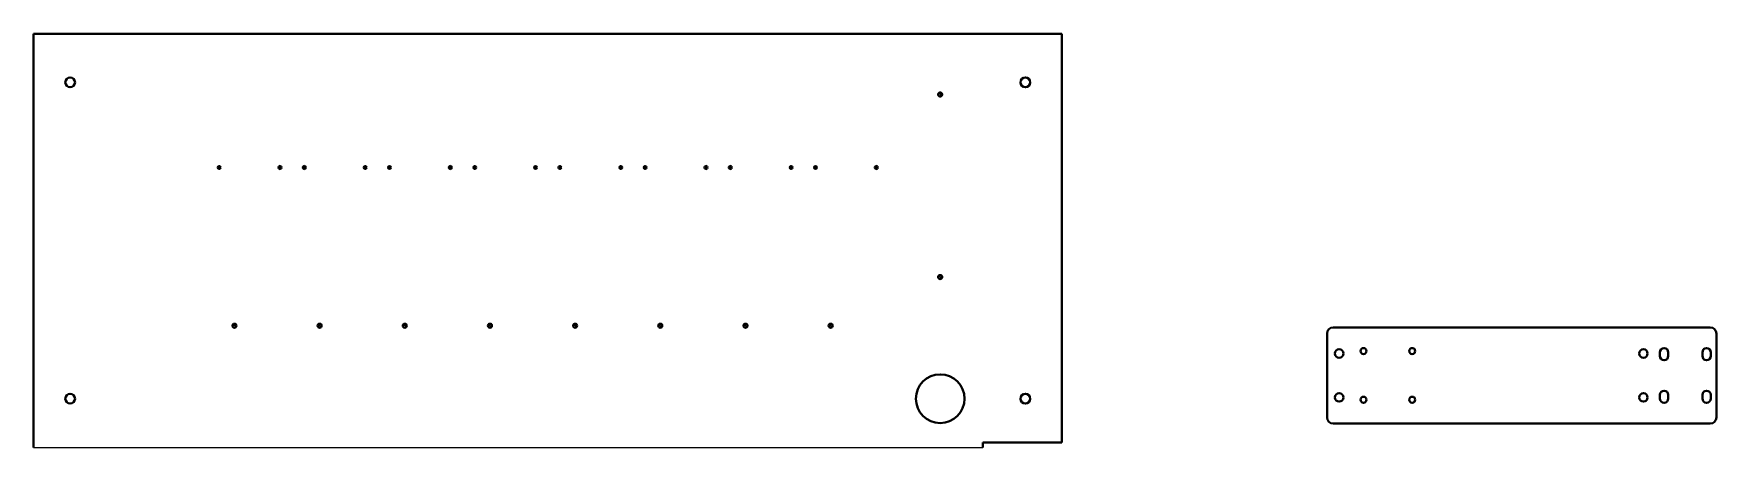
# Model space of a CAD drawing. Header units: inches. Extents: x 65 to 1447, y 6 to 346.
import ezdxf

# ---------------------------------------------------------------- set-up
doc = ezdxf.new("R2010")
doc.units = ezdxf.units.IN
doc.header["$MEASUREMENT"] = 0
doc.layers.add('粗实线', color=7, linetype='Continuous', lineweight=40)

msp = doc.modelspace()

# ---------------------------------------------------------------- linework, layer by layer
for p, q in [((809.6, 295.5), (809.6, 297.2)), ((809.6, 295.5), (811.3, 295.5)), ((217.1, 235.5), (217.1, 236.8)), ((217.1, 235.5), (218.4, 235.5)), ((267.1, 235.5), (267.1, 236.8)), ((267.1, 235.5), (268.4, 235.5)), ((287.1, 235.5), (287.1, 236.8)), ((287.1, 235.5), (288.4, 235.5)), ((337.1, 235.5), (337.1, 236.8)), ((337.1, 235.5), (338.4, 235.5)), ((357.1, 235.5), (357.1, 236.8)), ((357.1, 235.5), (358.4, 235.5)), ((407.1, 235.5), (407.1, 236.8)), ((407.1, 235.5), (408.4, 235.5)), ((427.1, 235.5), (427.1, 236.8)), ((427.1, 235.5), (428.4, 235.5)), ((477.1, 235.5), (477.1, 236.8)), ((477.1, 235.5), (478.4, 235.5)), ((497.1, 235.5), (497.1, 236.8)), ((497.1, 235.5), (498.4, 235.5)), ((547.1, 235.5), (547.1, 236.8)), ((547.1, 235.5), (548.4, 235.5)), ((567.1, 235.5), (567.1, 236.8)), ((567.1, 235.5), (568.4, 235.5)), ((617.1, 235.5), (617.1, 236.8)), ((617.1, 235.5), (618.4, 235.5)), ((637.1, 235.5), (637.1, 236.8)), ((637.1, 235.5), (638.4, 235.5)), ((687.1, 235.5), (687.1, 236.8)), ((687.1, 235.5), (688.4, 235.5)), ((707.1, 235.5), (707.1, 236.8)), ((707.1, 235.5), (708.4, 235.5)), ((757.1, 235.5), (757.1, 236.8)), ((757.1, 235.5), (758.4, 235.5)), ((809.6, 145.5), (809.6, 147.2)), ((809.6, 145.5), (811.3, 145.5)), ((229.6, 105.5), (229.6, 107.2)), ((229.6, 105.5), (231.3, 105.5)), ((299.6, 105.5), (299.6, 107.2)), ((299.6, 105.5), (301.3, 105.5)), ((369.6, 105.5), (369.6, 107.2)), ((369.6, 105.5), (371.3, 105.5)), ((439.6, 105.5), (439.6, 107.2)), ((439.6, 105.5), (441.3, 105.5)), ((509.6, 105.5), (509.6, 107.2)), ((509.6, 105.5), (511.3, 105.5)), ((579.6, 105.5), (579.6, 107.2)), ((579.6, 105.5), (581.3, 105.5)), ((649.6, 105.5), (649.6, 107.2)), ((649.6, 105.5), (651.3, 105.5)), ((719.6, 105.5), (719.6, 107.2)), ((719.6, 105.5), (721.3, 105.5)), ((64.6, 5.5), (844.6, 5.5))]:
    msp.add_line(p, q)
at = {"layer": '粗实线'}
for p, q in [((64.6, 345.5), (909.6, 345.5)), ((64.6, 5.5), (64.6, 345.5)), ((909.6, 345.5), (909.6, 9.5)), ((1127.5, 30.1), (1127.5, 99.1)), ((1442.5, 104.1), (1132.5, 104.1)), ((1447.5, 30.1), (1447.5, 99.1)), ((1401, 80.6), (1401, 83.6)), ((1408, 83.6), (1408, 80.6)), ((1436, 80.6), (1436, 83.6)), ((1443, 83.6), (1443, 80.6)), ((1401, 45.6), (1401, 48.6)), ((1408, 48.6), (1408, 45.6)), ((1436, 45.6), (1436, 48.6)), ((1443, 48.6), (1443, 45.6)), ((1442.5, 25.1), (1132.5, 25.1)), ((909.6, 9.5), (844.6, 9.5)), ((844.6, 9.5), (844.6, 5.5))]:
    msp.add_line(p, q, dxfattribs=at)
for centre, radius in [((94.6, 305.5), 4), ((879.6, 305.5), 4), ((809.6, 295.5), 1.65), ((217.1, 235.5), 1.25), ((267.1, 235.5), 1.25), ((287.1, 235.5), 1.25), ((337.1, 235.5), 1.25), ((357.1, 235.5), 1.25), ((407.1, 235.5), 1.25), ((427.1, 235.5), 1.25), ((477.1, 235.5), 1.25), ((497.1, 235.5), 1.25), ((547.1, 235.5), 1.25), ((567.1, 235.5), 1.25), ((617.1, 235.5), 1.25), ((637.1, 235.5), 1.25), ((687.1, 235.5), 1.25), ((707.1, 235.5), 1.25), ((757.1, 235.5), 1.25), ((809.6, 145.5), 1.65), ((229.6, 105.5), 1.65), ((299.6, 105.5), 1.65), ((369.6, 105.5), 1.65), ((439.6, 105.5), 1.65), ((509.6, 105.5), 1.65), ((579.6, 105.5), 1.65), ((649.6, 105.5), 1.65), ((719.6, 105.5), 1.65), ((1137.5, 82.6), 3.5), ((1157.5, 84.6), 2.5), ((1197.5, 84.6), 2.5), ((1387.5, 82.6), 3.5), ((809.6, 45.5), 20), ((94.6, 45.5), 4), ((879.6, 45.5), 4), ((1137.5, 46.6), 3.5), ((1157.5, 44.6), 2.5), ((1197.5, 44.6), 2.5), ((1387.5, 46.6), 3.5)]:
    msp.add_circle(centre, radius, dxfattribs=at)
for centre, radius, start, end in [((1132.5, 99.1), 5, 90, 180), ((1442.5, 99.1), 5, 0, 90), ((1404.5, 83.6), 3.5, 0, 180), ((1439.5, 83.6), 3.5, 0, 180), ((1404.5, 80.6), 3.5, 180, 0), ((1439.5, 80.6), 3.5, 180, 0), ((1404.5, 48.6), 3.5, 0, 180), ((1404.5, 45.6), 3.5, 180, 0), ((1439.5, 48.6), 3.5, 0, 180), ((1439.5, 45.6), 3.5, 180, 0), ((1132.5, 30.1), 5, 180, 270), ((1442.5, 30.1), 5, 270, 0)]:
    msp.add_arc(centre, radius, start, end, dxfattribs=at)

doc.saveas('drawing.dxf')
